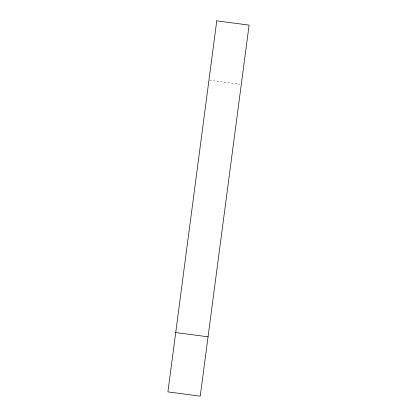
<?xml version="1.0" encoding="UTF-8"?>
<svg xmlns="http://www.w3.org/2000/svg" width="417" height="417" viewBox="0 0 417 417"><rect width="100%" height="100%" fill="white"/><g stroke="black" fill="none" stroke-linecap="round" stroke-linejoin="round"><path stroke-width="0.31" stroke-dasharray="2.08 1.56" d="M209.574 80.283L240.01 84.286"/><path stroke-width="0.63" d="M175.719 332.547L208.057 336.8M216.757 20.85L167.905 391.891L200.243 396.15L249.095 25.109L216.757 20.85"/></g></svg>
